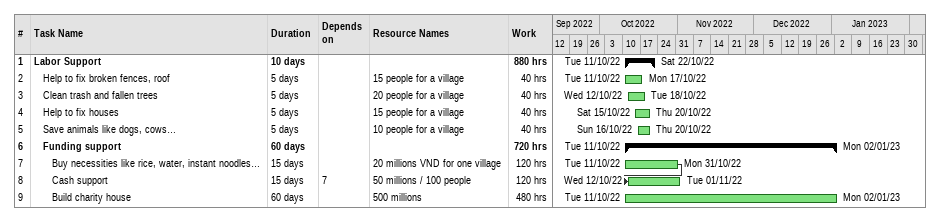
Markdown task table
| ID | Level | Task | Duration | Start | Finish | Predecessors | Resources | Work (h) |
|---|---|---|---|---|---|---|---|---|
| 1 | 1 | **Labor Support** | 10d | 2022-10-11 | 2022-10-22 |  |  | 880 |
| 2 | 2 | Help to fix broken fences, roof | 5d | 2022-10-11 | 2022-10-17 |  | 15 people for a village | 40 |
| 3 | 2 | Clean trash and fallen trees | 5d | 2022-10-12 | 2022-10-18 |  | 20 people for a village | 40 |
| 4 | 2 | Help to fix houses | 5d | 2022-10-15 | 2022-10-20 |  | 15 people for a village | 40 |
| 5 | 2 | Save animals like dogs, cows… | 5d | 2022-10-16 | 2022-10-20 |  | 10 people for a village | 40 |
| 6 | 2 | **Funding support** | 60d | 2022-10-11 | 2023-01-02 |  |  | 720 |
| 7 | 3 | Buy necessities like rice, water, instant noodles… | 15d | 2022-10-11 | 2022-10-31 |  | 20 millions VND for one village | 120 |
| 8 | 3 | Cash support | 15d | 2022-10-12 | 2022-11-01 | 7 | 50 millions / 100 people | 120 |
| 9 | 3 | Build charity house | 60d | 2022-10-11 | 2023-01-02 |  | 500 millions | 480 |
